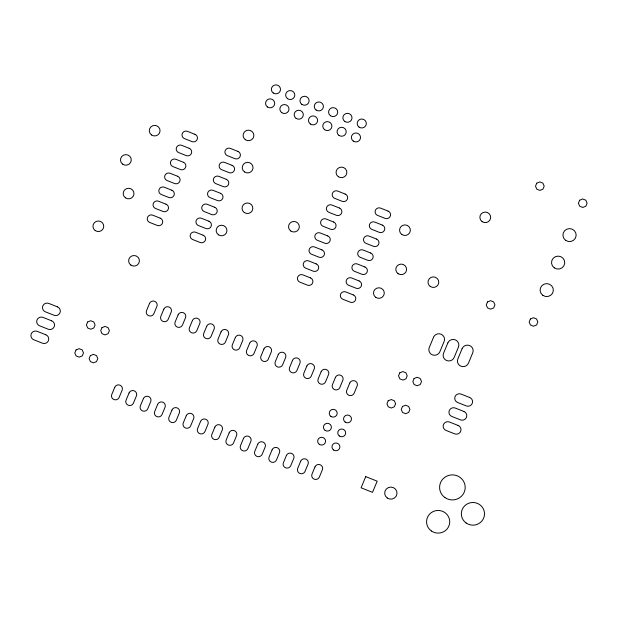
<?xml version="1.0" encoding="UTF-8"?>
<svg xmlns="http://www.w3.org/2000/svg" width="618" height="618" viewBox="0 0 618 618"><rect width="100%" height="100%" fill="white"/><g stroke="black" fill="none" stroke-linecap="round" stroke-linejoin="round"><path stroke-width="0.93" d="M76.06 349.935L74.809 352.94L76.107 355.937L79.189 357.158L82.248 355.898L83.492 352.886L82.202 349.896L79.119 348.668L76.06 349.935M87.648 321.993L86.396 324.998L87.694 327.996L90.776 329.216L93.836 327.957L95.087 324.944L93.789 321.955L90.707 320.727L87.648 321.993M90.359 355.62L89.116 358.625L90.406 361.623L93.488 362.843L96.547 361.584L97.798 358.579L96.501 355.582L93.418 354.353L90.359 355.62M101.947 327.679L100.703 330.684L102.001 333.681L105.075 334.902L108.142 333.643L109.386 330.63L108.088 327.64L105.014 326.412L101.947 327.679M114.755 387.293L111.773 394.485A3.971 3.886 2 0 0 113.959 399.545A3.971 3.886 2 0 0 119.135 397.413L122.117 390.221A3.971 3.886 2 0 0 119.931 385.161A3.971 3.886 2 0 0 114.755 387.293M149.517 303.461L146.536 310.661A3.971 3.886 2 0 0 148.729 315.721A3.971 3.886 2 0 0 153.905 313.589L156.887 306.389A3.971 3.886 2 0 0 154.693 301.329A3.971 3.886 2 0 0 149.517 303.461M129.054 392.978L126.072 400.17A3.971 3.886 2 0 0 128.266 405.238A3.971 3.886 2 0 0 133.434 403.098L136.423 395.906A3.971 3.886 2 0 0 134.23 390.846A3.971 3.886 2 0 0 129.054 392.978M163.824 309.147L160.842 316.346A3.971 3.886 2 0 0 163.028 321.406A3.971 3.886 2 0 0 168.204 319.274L171.186 312.075A3.971 3.886 2 0 0 169 307.015A3.971 3.886 2 0 0 163.824 309.147M143.361 398.664L140.371 405.856A3.971 3.886 2 0 0 142.565 410.924A3.971 3.886 2 0 0 147.741 408.784L150.722 401.592A3.971 3.886 2 0 0 148.536 396.532A3.971 3.886 2 0 0 143.361 398.664M178.123 314.832L175.141 322.032A3.971 3.886 2 0 0 177.335 327.092A3.971 3.886 2 0 0 182.511 324.96L185.493 317.768A3.971 3.886 2 0 0 183.299 312.7A3.971 3.886 2 0 0 178.123 314.832M157.66 404.35L154.678 411.542A3.971 3.886 2 0 0 156.872 416.609A3.971 3.886 2 0 0 162.04 414.477L165.029 407.277A3.971 3.886 2 0 0 162.835 402.218A3.971 3.886 2 0 0 157.66 404.35M192.43 320.526L189.448 327.718A3.971 3.886 2 0 0 191.634 332.778A3.971 3.886 2 0 0 196.81 330.645L199.792 323.453A3.971 3.886 2 0 0 197.606 318.386A3.971 3.886 2 0 0 192.43 320.526M171.966 410.035L168.977 417.235A3.971 3.886 2 0 0 171.171 422.295A3.971 3.886 2 0 0 176.346 420.163L179.328 412.963A3.971 3.886 2 0 0 177.142 407.903A3.971 3.886 2 0 0 171.966 410.035M206.729 326.211L203.747 333.403A3.971 3.886 2 0 0 205.941 338.463A3.971 3.886 2 0 0 211.117 336.331L214.098 329.139A3.971 3.886 2 0 0 211.904 324.071A3.971 3.886 2 0 0 206.729 326.211M186.265 415.721L183.283 422.921A3.971 3.886 2 0 0 185.477 427.98A3.971 3.886 2 0 0 190.645 425.848L193.635 418.649A3.971 3.886 2 0 0 191.441 413.589A3.971 3.886 2 0 0 186.265 415.721M221.035 331.897L218.054 339.089A3.971 3.886 2 0 0 220.24 344.149A3.971 3.886 2 0 0 225.416 342.017L228.397 334.825A3.971 3.886 2 0 0 226.211 329.765A3.971 3.886 2 0 0 221.035 331.897M200.572 421.406L197.582 428.606A3.971 3.886 2 0 0 199.776 433.666A3.971 3.886 2 0 0 204.952 431.534L207.934 424.334A3.971 3.886 2 0 0 205.748 419.274A3.971 3.886 2 0 0 200.572 421.406M235.334 337.582L232.353 344.774A3.971 3.886 2 0 0 234.546 349.834A3.971 3.886 2 0 0 239.722 347.702L242.704 340.51A3.971 3.886 2 0 0 240.51 335.45A3.971 3.886 2 0 0 235.334 337.582M214.871 427.1L211.889 434.292A3.971 3.886 2 0 0 214.075 439.352A3.971 3.886 2 0 0 219.251 437.22L222.241 430.028A3.971 3.886 2 0 0 220.047 424.96A3.971 3.886 2 0 0 214.871 427.1M249.641 343.268L246.659 350.46A3.971 3.886 2 0 0 248.845 355.52A3.971 3.886 2 0 0 254.021 353.388L257.003 346.196A3.971 3.886 2 0 0 254.817 341.136A3.971 3.886 2 0 0 249.641 343.268M229.178 432.785L226.188 439.977A3.971 3.886 2 0 0 228.382 445.037A3.971 3.886 2 0 0 233.558 442.905L236.539 435.713A3.971 3.886 2 0 0 234.346 430.646A3.971 3.886 2 0 0 229.178 432.785M263.94 348.954L260.958 356.146A3.971 3.886 2 0 0 263.152 361.213A3.971 3.886 2 0 0 268.32 359.073L271.31 351.881A3.971 3.886 2 0 0 269.116 346.822A3.971 3.886 2 0 0 263.94 348.954M243.477 438.471L240.495 445.663A3.971 3.886 2 0 0 242.681 450.723A3.971 3.886 2 0 0 247.857 448.591L250.846 441.399A3.971 3.886 2 0 0 248.652 436.339A3.971 3.886 2 0 0 243.477 438.471M278.247 354.639L275.265 361.831A3.971 3.886 2 0 0 277.451 366.899A3.971 3.886 2 0 0 282.627 364.767L285.609 357.567A3.971 3.886 2 0 0 283.423 352.507A3.971 3.886 2 0 0 278.247 354.639M257.783 444.157L254.794 451.349A3.971 3.886 2 0 0 256.988 456.408A3.971 3.886 2 0 0 262.163 454.276L265.145 447.084A3.971 3.886 2 0 0 262.951 442.024A3.971 3.886 2 0 0 257.783 444.157M292.546 360.325L289.564 367.525A3.971 3.886 2 0 0 291.758 372.584A3.971 3.886 2 0 0 296.926 370.452L299.915 363.253A3.971 3.886 2 0 0 297.721 358.193A3.971 3.886 2 0 0 292.546 360.325M272.082 449.842L269.1 457.034A3.971 3.886 2 0 0 271.287 462.094A3.971 3.886 2 0 0 276.462 459.962L279.452 452.77A3.971 3.886 2 0 0 277.258 447.71A3.971 3.886 2 0 0 272.082 449.842M306.852 366.01L303.863 373.21A3.971 3.886 2 0 0 306.057 378.27A3.971 3.886 2 0 0 311.233 376.138L314.214 368.938A3.971 3.886 2 0 0 312.028 363.878A3.971 3.886 2 0 0 306.852 366.01M286.389 455.528L283.399 462.72A3.971 3.886 2 0 0 285.593 467.787A3.971 3.886 2 0 0 290.769 465.648L293.751 458.456A3.971 3.886 2 0 0 291.557 453.396A3.971 3.886 2 0 0 286.389 455.528M321.151 371.696L318.17 378.896A3.971 3.886 2 0 0 320.363 383.956A3.971 3.886 2 0 0 325.531 381.824L328.521 374.624A3.971 3.886 2 0 0 326.327 369.564A3.971 3.886 2 0 0 321.151 371.696M300.688 461.213L297.706 468.405A3.971 3.886 2 0 0 299.892 473.473A3.971 3.886 2 0 0 305.068 471.333L308.05 464.141A3.971 3.886 2 0 0 305.864 459.081A3.971 3.886 2 0 0 300.688 461.213M335.458 377.382L332.469 384.581A3.971 3.886 2 0 0 334.662 389.641A3.971 3.886 2 0 0 339.838 387.509L342.82 380.317A3.971 3.886 2 0 0 340.634 375.25A3.971 3.886 2 0 0 335.458 377.382M314.995 466.899L312.005 474.099A3.971 3.886 2 0 0 314.199 479.159A3.971 3.886 2 0 0 319.375 477.026L322.357 469.827A3.971 3.886 2 0 0 320.163 464.767A3.971 3.886 2 0 0 314.995 466.899M349.757 383.075L346.775 390.267A3.971 3.886 2 0 0 348.961 395.327A3.971 3.886 2 0 0 354.137 393.195L357.127 386.003A3.971 3.886 2 0 0 354.933 380.935A3.971 3.886 2 0 0 349.757 383.075M388.189 400.788L386.938 403.793L388.235 406.791L391.318 408.019L394.377 406.752L395.628 403.747L394.33 400.75L391.248 399.529L388.189 400.788M399.776 372.847L398.525 375.852L399.823 378.849L402.905 380.07L405.964 378.811L407.216 375.798L405.918 372.808L402.836 371.58L399.776 372.847M365.732 476.617L361.097 487.795L372.538 492.345L377.173 481.167L365.732 476.617M402.488 406.474L401.244 409.487L402.534 412.476L405.617 413.705L408.676 412.438L409.927 409.433L408.629 406.435L405.547 405.215L402.488 406.474M414.075 378.533L412.832 381.538L414.13 384.535L417.204 385.756L420.271 384.496L421.515 381.491L420.217 378.494L417.142 377.266L414.075 378.533M433.535 337.243L429.247 347.579A5.709 5.577 2 0 0 432.399 354.856A5.709 5.577 2 0 0 439.831 351.789L444.118 341.453A5.709 5.577 2 0 0 440.974 334.176A5.709 5.577 2 0 0 433.535 337.243M447.841 342.928L443.554 353.264A5.709 5.577 2 0 0 446.698 360.541A5.709 5.577 2 0 0 454.137 357.474L458.425 347.138A5.709 5.577 2 0 0 455.273 339.861A5.709 5.577 2 0 0 447.841 342.928M462.14 348.614L457.853 358.95A5.709 5.577 2 0 0 461.005 366.227A5.709 5.577 2 0 0 468.436 363.16L472.724 352.824A5.709 5.577 2 0 0 469.58 345.547A5.709 5.577 2 0 0 462.14 348.614M487.502 301.932L486.25 304.944L487.548 307.934L490.63 309.162L493.689 307.895L494.941 304.89L493.643 301.893L490.561 300.672L487.502 301.932M536.756 183.175L535.505 186.188L536.803 189.178L539.885 190.406L542.944 189.139L544.195 186.134L542.898 183.137L539.815 181.916L536.756 183.175M530.406 318.988L529.163 322.001L530.453 324.998L533.535 326.219L536.602 324.96L537.845 321.947L536.548 318.958L533.473 317.729L530.406 318.988M579.661 200.232L578.417 203.245L579.707 206.234L582.789 207.463L585.849 206.203L587.1 203.191L585.802 200.201L582.72 198.973L579.661 200.232M194.971 134.33L187.532 131.371A4.009 3.924 2 0 0 182.31 133.527A4.009 3.924 2 0 0 184.519 138.633L191.959 141.592A4.009 3.924 2 0 0 197.181 139.436A4.009 3.924 2 0 0 194.971 134.33M237.876 151.387L230.437 148.428A4.009 3.924 2 0 0 225.215 150.583A4.009 3.924 2 0 0 227.424 155.697L234.863 158.648A4.009 3.924 2 0 0 240.093 156.493A4.009 3.924 2 0 0 237.876 151.387M345.145 194.037L337.714 191.078A4.009 3.924 2 0 0 332.484 193.233A4.009 3.924 2 0 0 334.693 198.339L342.133 201.298A4.009 3.924 2 0 0 347.362 199.143A4.009 3.924 2 0 0 345.145 194.037M388.058 211.093L380.618 208.135A4.009 3.924 2 0 0 375.396 210.29A4.009 3.924 2 0 0 377.606 215.404L385.045 218.355A4.009 3.924 2 0 0 390.267 216.2A4.009 3.924 2 0 0 388.058 211.093M189.178 148.297L181.738 145.338A4.009 3.924 2 0 0 176.509 147.493A4.009 3.924 2 0 0 178.726 152.607L186.165 155.566A4.009 3.924 2 0 0 191.387 153.411A4.009 3.924 2 0 0 189.178 148.297M232.082 165.354L224.643 162.403A4.009 3.924 2 0 0 219.421 164.558A4.009 3.924 2 0 0 221.63 169.664L229.069 172.623A4.009 3.924 2 0 0 234.292 170.468A4.009 3.924 2 0 0 232.082 165.354M339.352 208.003L331.912 205.045A4.009 3.924 2 0 0 326.69 207.2A4.009 3.924 2 0 0 328.9 212.314L336.339 215.273A4.009 3.924 2 0 0 341.569 213.117A4.009 3.924 2 0 0 339.352 208.003M382.264 225.06L374.825 222.109A4.009 3.924 2 0 0 369.595 224.264A4.009 3.924 2 0 0 371.812 229.371L379.251 232.329A4.009 3.924 2 0 0 384.473 230.174A4.009 3.924 2 0 0 382.264 225.06M183.384 162.271L175.945 159.313A4.009 3.924 2 0 0 170.715 161.468A4.009 3.924 2 0 0 172.932 166.574L180.363 169.533A4.009 3.924 2 0 0 185.593 167.378A4.009 3.924 2 0 0 183.384 162.271M226.288 179.328L218.849 176.369A4.009 3.924 2 0 0 213.627 178.525A4.009 3.924 2 0 0 215.836 183.639L223.276 186.597A4.009 3.924 2 0 0 228.498 184.442A4.009 3.924 2 0 0 226.288 179.328M333.558 221.978L326.119 219.019A4.009 3.924 2 0 0 320.896 221.174A4.009 3.924 2 0 0 323.106 226.281L330.545 229.239A4.009 3.924 2 0 0 335.767 227.084A4.009 3.924 2 0 0 333.558 221.978M376.47 239.035L369.031 236.076A4.009 3.924 2 0 0 363.801 238.231A4.009 3.924 2 0 0 366.018 243.345L373.45 246.304A4.009 3.924 2 0 0 378.679 244.149A4.009 3.924 2 0 0 376.47 239.035M177.582 176.238L170.151 173.287A4.009 3.924 2 0 0 164.921 175.435A4.009 3.924 2 0 0 167.138 180.549L174.57 183.507A4.009 3.924 2 0 0 179.799 181.352A4.009 3.924 2 0 0 177.582 176.238M220.495 193.303L213.055 190.344A4.009 3.924 2 0 0 207.833 192.499A4.009 3.924 2 0 0 210.043 197.606L217.482 200.564A4.009 3.924 2 0 0 222.704 198.409A4.009 3.924 2 0 0 220.495 193.303M327.764 235.945L320.325 232.994A4.009 3.924 2 0 0 315.103 235.141A4.009 3.924 2 0 0 317.312 240.255L324.751 243.214A4.009 3.924 2 0 0 329.973 241.059A4.009 3.924 2 0 0 327.764 235.945M370.669 253.009L363.237 250.051A4.009 3.924 2 0 0 358.007 252.206A4.009 3.924 2 0 0 360.224 257.312L367.656 260.271A4.009 3.924 2 0 0 372.886 258.115A4.009 3.924 2 0 0 370.669 253.009M171.789 190.213L164.357 187.254A4.009 3.924 2 0 0 159.127 189.409A4.009 3.924 2 0 0 161.337 194.523L168.776 197.474A4.009 3.924 2 0 0 174.006 195.327A4.009 3.924 2 0 0 171.789 190.213M214.701 207.269L207.262 204.311A4.009 3.924 2 0 0 202.04 206.466A4.009 3.924 2 0 0 204.249 211.58L211.688 214.539A4.009 3.924 2 0 0 216.91 212.383A4.009 3.924 2 0 0 214.701 207.269M321.97 249.919L314.531 246.961A4.009 3.924 2 0 0 309.309 249.116A4.009 3.924 2 0 0 311.518 254.23L318.958 257.181A4.009 3.924 2 0 0 324.18 255.033A4.009 3.924 2 0 0 321.97 249.919M364.875 266.976L357.443 264.017A4.009 3.924 2 0 0 352.214 266.173A4.009 3.924 2 0 0 354.423 271.287L361.862 274.245A4.009 3.924 2 0 0 367.092 272.09A4.009 3.924 2 0 0 364.875 266.976M165.995 204.187L158.556 201.229A4.009 3.924 2 0 0 153.334 203.384A4.009 3.924 2 0 0 155.543 208.49L162.982 211.449A4.009 3.924 2 0 0 168.212 209.293A4.009 3.924 2 0 0 165.995 204.187M208.907 221.244L201.468 218.285A4.009 3.924 2 0 0 196.238 220.441A4.009 3.924 2 0 0 198.455 225.555L205.894 228.506A4.009 3.924 2 0 0 211.117 226.35A4.009 3.924 2 0 0 208.907 221.244M316.177 263.894L308.737 260.935A4.009 3.924 2 0 0 303.515 263.09A4.009 3.924 2 0 0 305.725 268.197L313.164 271.155A4.009 3.924 2 0 0 318.386 269A4.009 3.924 2 0 0 316.177 263.894M359.081 280.951L351.642 277.992A4.009 3.924 2 0 0 346.42 280.147A4.009 3.924 2 0 0 348.629 285.261L356.068 288.212A4.009 3.924 2 0 0 361.298 286.057A4.009 3.924 2 0 0 359.081 280.951M160.201 218.154L152.762 215.195A4.009 3.924 2 0 0 147.54 217.351A4.009 3.924 2 0 0 149.749 222.465L157.188 225.423A4.009 3.924 2 0 0 162.41 223.268A4.009 3.924 2 0 0 160.201 218.154M203.113 235.211L195.674 232.26A4.009 3.924 2 0 0 190.444 234.415A4.009 3.924 2 0 0 192.661 239.521L200.093 242.48A4.009 3.924 2 0 0 205.323 240.325A4.009 3.924 2 0 0 203.113 235.211M310.383 277.861L302.944 274.902A4.009 3.924 2 0 0 297.714 277.057A4.009 3.924 2 0 0 299.931 282.171L307.37 285.13A4.009 3.924 2 0 0 312.592 282.974A4.009 3.924 2 0 0 310.383 277.861M353.287 294.917L345.848 291.966A4.009 3.924 2 0 0 340.626 294.122A4.009 3.924 2 0 0 342.835 299.228L350.275 302.187A4.009 3.924 2 0 0 355.497 300.031A4.009 3.924 2 0 0 353.287 294.917M469.688 397.505L461.105 394.099A4.627 4.527 2 0 0 455.072 396.586A4.627 4.527 2 0 0 457.629 402.48L466.211 405.895A4.627 4.527 2 0 0 472.237 403.407A4.627 4.527 2 0 0 469.688 397.505M463.894 411.48L455.311 408.065A4.627 4.527 2 0 0 449.278 410.553A4.627 4.527 2 0 0 451.835 416.455L460.418 419.861A4.627 4.527 2 0 0 466.443 417.382A4.627 4.527 2 0 0 463.894 411.48M458.1 425.454L449.518 422.04A4.627 4.527 2 0 0 443.485 424.527A4.627 4.527 2 0 0 446.041 430.422L454.624 433.836A4.627 4.527 2 0 0 460.649 431.349A4.627 4.527 2 0 0 458.1 425.454M57.435 306.852L48.853 303.438A4.627 4.527 2 0 0 42.827 305.925A4.627 4.527 2 0 0 45.377 311.82L53.959 315.234A4.627 4.527 2 0 0 59.992 312.747A4.627 4.527 2 0 0 57.435 306.852M51.642 320.819L43.059 317.413A4.627 4.527 2 0 0 37.034 319.892A4.627 4.527 2 0 0 39.583 325.794L48.165 329.201A4.627 4.527 2 0 0 54.199 326.721A4.627 4.527 2 0 0 51.642 320.819M45.848 334.794L37.265 331.379A4.627 4.527 2 0 0 31.24 333.867A4.627 4.527 2 0 0 33.789 339.761L42.372 343.175A4.627 4.527 2 0 0 48.405 340.688A4.627 4.527 2 0 0 45.848 334.794M431.372 530.97A11.595 11.333 2 0 0 449.672 522.921A11.595 11.333 2 0 0 433.365 511.449A11.595 11.333 2 0 0 431.372 530.97M466.157 523.013A11.595 11.333 2 0 0 484.458 514.964A11.595 11.333 2 0 0 468.15 503.492A11.595 11.333 2 0 0 466.157 523.013M444.921 497.56A12.808 12.522 2 0 0 465.138 488.66A12.808 12.522 2 0 0 447.123 475.984A12.808 12.522 2 0 0 444.921 497.56M387.247 498.008A6.172 6.033 2 0 0 396.988 493.72A6.172 6.033 2 0 0 388.305 487.61A6.172 6.033 2 0 0 387.247 498.008M542.851 295.358A6.636 6.489 2 0 0 553.326 290.754A6.636 6.489 2 0 0 543.995 284.187A6.636 6.489 2 0 0 542.851 295.358M554.261 267.857A6.636 6.489 2 0 0 564.736 263.253A6.636 6.489 2 0 0 555.397 256.679A6.636 6.489 2 0 0 554.261 267.857M565.663 240.356A6.636 6.489 2 0 0 576.138 235.744A6.636 6.489 2 0 0 566.806 229.178A6.636 6.489 2 0 0 565.663 240.356M333.604 450.012A3.971 3.886 2 0 0 339.877 447.254A3.971 3.886 2 0 0 334.284 443.322A3.971 3.886 2 0 0 333.604 450.012M319.305 444.327A3.971 3.886 2 0 0 325.57 441.569A3.971 3.886 2 0 0 319.985 437.637A3.971 3.886 2 0 0 319.305 444.327M339.398 436.038A3.971 3.886 2 0 0 345.671 433.28A3.971 3.886 2 0 0 340.078 429.348A3.971 3.886 2 0 0 339.398 436.038M325.099 430.352A3.971 3.886 2 0 0 331.372 427.594A3.971 3.886 2 0 0 325.779 423.662A3.971 3.886 2 0 0 325.099 430.352M345.192 422.071A3.971 3.886 2 0 0 351.464 419.313A3.971 3.886 2 0 0 345.879 415.381A3.971 3.886 2 0 0 345.192 422.071M330.893 416.385A3.971 3.886 2 0 0 337.165 413.627A3.971 3.886 2 0 0 331.572 409.688A3.971 3.886 2 0 0 330.893 416.385M267.463 106.976A4.581 4.48 2 0 0 274.693 103.793A4.581 4.48 2 0 0 268.251 99.259A4.581 4.48 2 0 0 267.463 106.976M273.256 93.001A4.581 4.48 2 0 0 280.487 89.819A4.581 4.48 2 0 0 274.044 85.284A4.581 4.48 2 0 0 273.256 93.001M281.762 112.661A4.581 4.48 2 0 0 288.992 109.479A4.581 4.48 2 0 0 282.55 104.944A4.581 4.48 2 0 0 281.762 112.661M287.555 98.687A4.581 4.48 2 0 0 294.786 95.504A4.581 4.48 2 0 0 288.343 90.97A4.581 4.48 2 0 0 287.555 98.687M296.068 118.347A4.581 4.48 2 0 0 303.299 115.164A4.581 4.48 2 0 0 296.856 110.63A4.581 4.48 2 0 0 296.068 118.347M301.862 104.372A4.581 4.48 2 0 0 309.093 101.19A4.581 4.48 2 0 0 302.65 96.655A4.581 4.48 2 0 0 301.862 104.372M310.367 124.033A4.581 4.48 2 0 0 317.598 120.85A4.581 4.48 2 0 0 311.155 116.315A4.581 4.48 2 0 0 310.367 124.033M316.161 110.058A4.581 4.48 2 0 0 323.392 106.883A4.581 4.48 2 0 0 316.949 102.341A4.581 4.48 2 0 0 316.161 110.058M324.674 129.718A4.581 4.48 2 0 0 331.905 126.535A4.581 4.48 2 0 0 325.462 122.001A4.581 4.48 2 0 0 324.674 129.718M330.468 115.744A4.581 4.48 2 0 0 337.698 112.569A4.581 4.48 2 0 0 331.256 108.034A4.581 4.48 2 0 0 330.468 115.744M338.973 135.404A4.581 4.48 2 0 0 346.204 132.221A4.581 4.48 2 0 0 339.761 127.687A4.581 4.48 2 0 0 338.973 135.404M344.767 121.437A4.581 4.48 2 0 0 351.997 118.254A4.581 4.48 2 0 0 345.555 113.72A4.581 4.48 2 0 0 344.767 121.437M353.28 141.089A4.581 4.48 2 0 0 360.51 137.907A4.581 4.48 2 0 0 354.06 133.372A4.581 4.48 2 0 0 353.28 141.089M359.073 127.123A4.581 4.48 2 0 0 366.304 123.94A4.581 4.48 2 0 0 359.861 119.405A4.581 4.48 2 0 0 359.073 127.123M290.784 231.008A5.4 5.276 2 0 0 299.305 227.262A5.4 5.276 2 0 0 291.711 221.916A5.4 5.276 2 0 0 290.784 231.008M338.309 176.671A5.4 5.276 2 0 0 346.837 172.916A5.4 5.276 2 0 0 339.236 167.571A5.4 5.276 2 0 0 338.309 176.671M245.346 139.707A5.4 5.276 2 0 0 253.867 135.96A5.4 5.276 2 0 0 246.273 130.614A5.4 5.276 2 0 0 245.346 139.707M401.808 234.469A5.4 5.276 2 0 0 410.337 230.715A5.4 5.276 2 0 0 402.743 225.369A5.4 5.276 2 0 0 401.808 234.469M151.518 134.956A5.4 5.276 2 0 0 160.039 131.201A5.4 5.276 2 0 0 152.445 125.856A5.4 5.276 2 0 0 151.518 134.956M244.481 171.92A5.4 5.276 2 0 0 253.009 168.166A5.4 5.276 2 0 0 245.408 162.82A5.4 5.276 2 0 0 244.481 171.92M218.409 234.786A5.4 5.276 2 0 0 226.93 231.039A5.4 5.276 2 0 0 219.336 225.694A5.4 5.276 2 0 0 218.409 234.786M375.736 297.335A5.4 5.276 2 0 0 384.265 293.589A5.4 5.276 2 0 0 376.663 288.243A5.4 5.276 2 0 0 375.736 297.335M125.439 197.83A5.4 5.276 2 0 0 133.967 194.075A5.4 5.276 2 0 0 126.366 188.729A5.4 5.276 2 0 0 125.439 197.83M244.295 212.53A5.4 5.276 2 0 0 252.824 208.784A5.4 5.276 2 0 0 245.222 203.43A5.4 5.276 2 0 0 244.295 212.53M122.727 164.195A5.4 5.276 2 0 0 131.248 160.448A5.4 5.276 2 0 0 123.654 155.103A5.4 5.276 2 0 0 122.727 164.195M95.203 230.56A5.4 5.276 2 0 0 103.724 226.814A5.4 5.276 2 0 0 96.13 221.46A5.4 5.276 2 0 0 95.203 230.56M130.869 265.083A5.4 5.276 2 0 0 139.39 261.337A5.4 5.276 2 0 0 131.796 255.983A5.4 5.276 2 0 0 130.869 265.083M398.054 273.658A5.4 5.276 2 0 0 406.574 269.911A5.4 5.276 2 0 0 398.981 264.558A5.4 5.276 2 0 0 398.054 273.658M430.236 286.451A5.4 5.276 2 0 0 438.757 282.704A5.4 5.276 2 0 0 431.163 277.358A5.4 5.276 2 0 0 430.236 286.451M482.11 221.63A5.4 5.276 2 0 0 490.638 217.884A5.4 5.276 2 0 0 483.037 212.538A5.4 5.276 2 0 0 482.11 221.63"/></g></svg>
